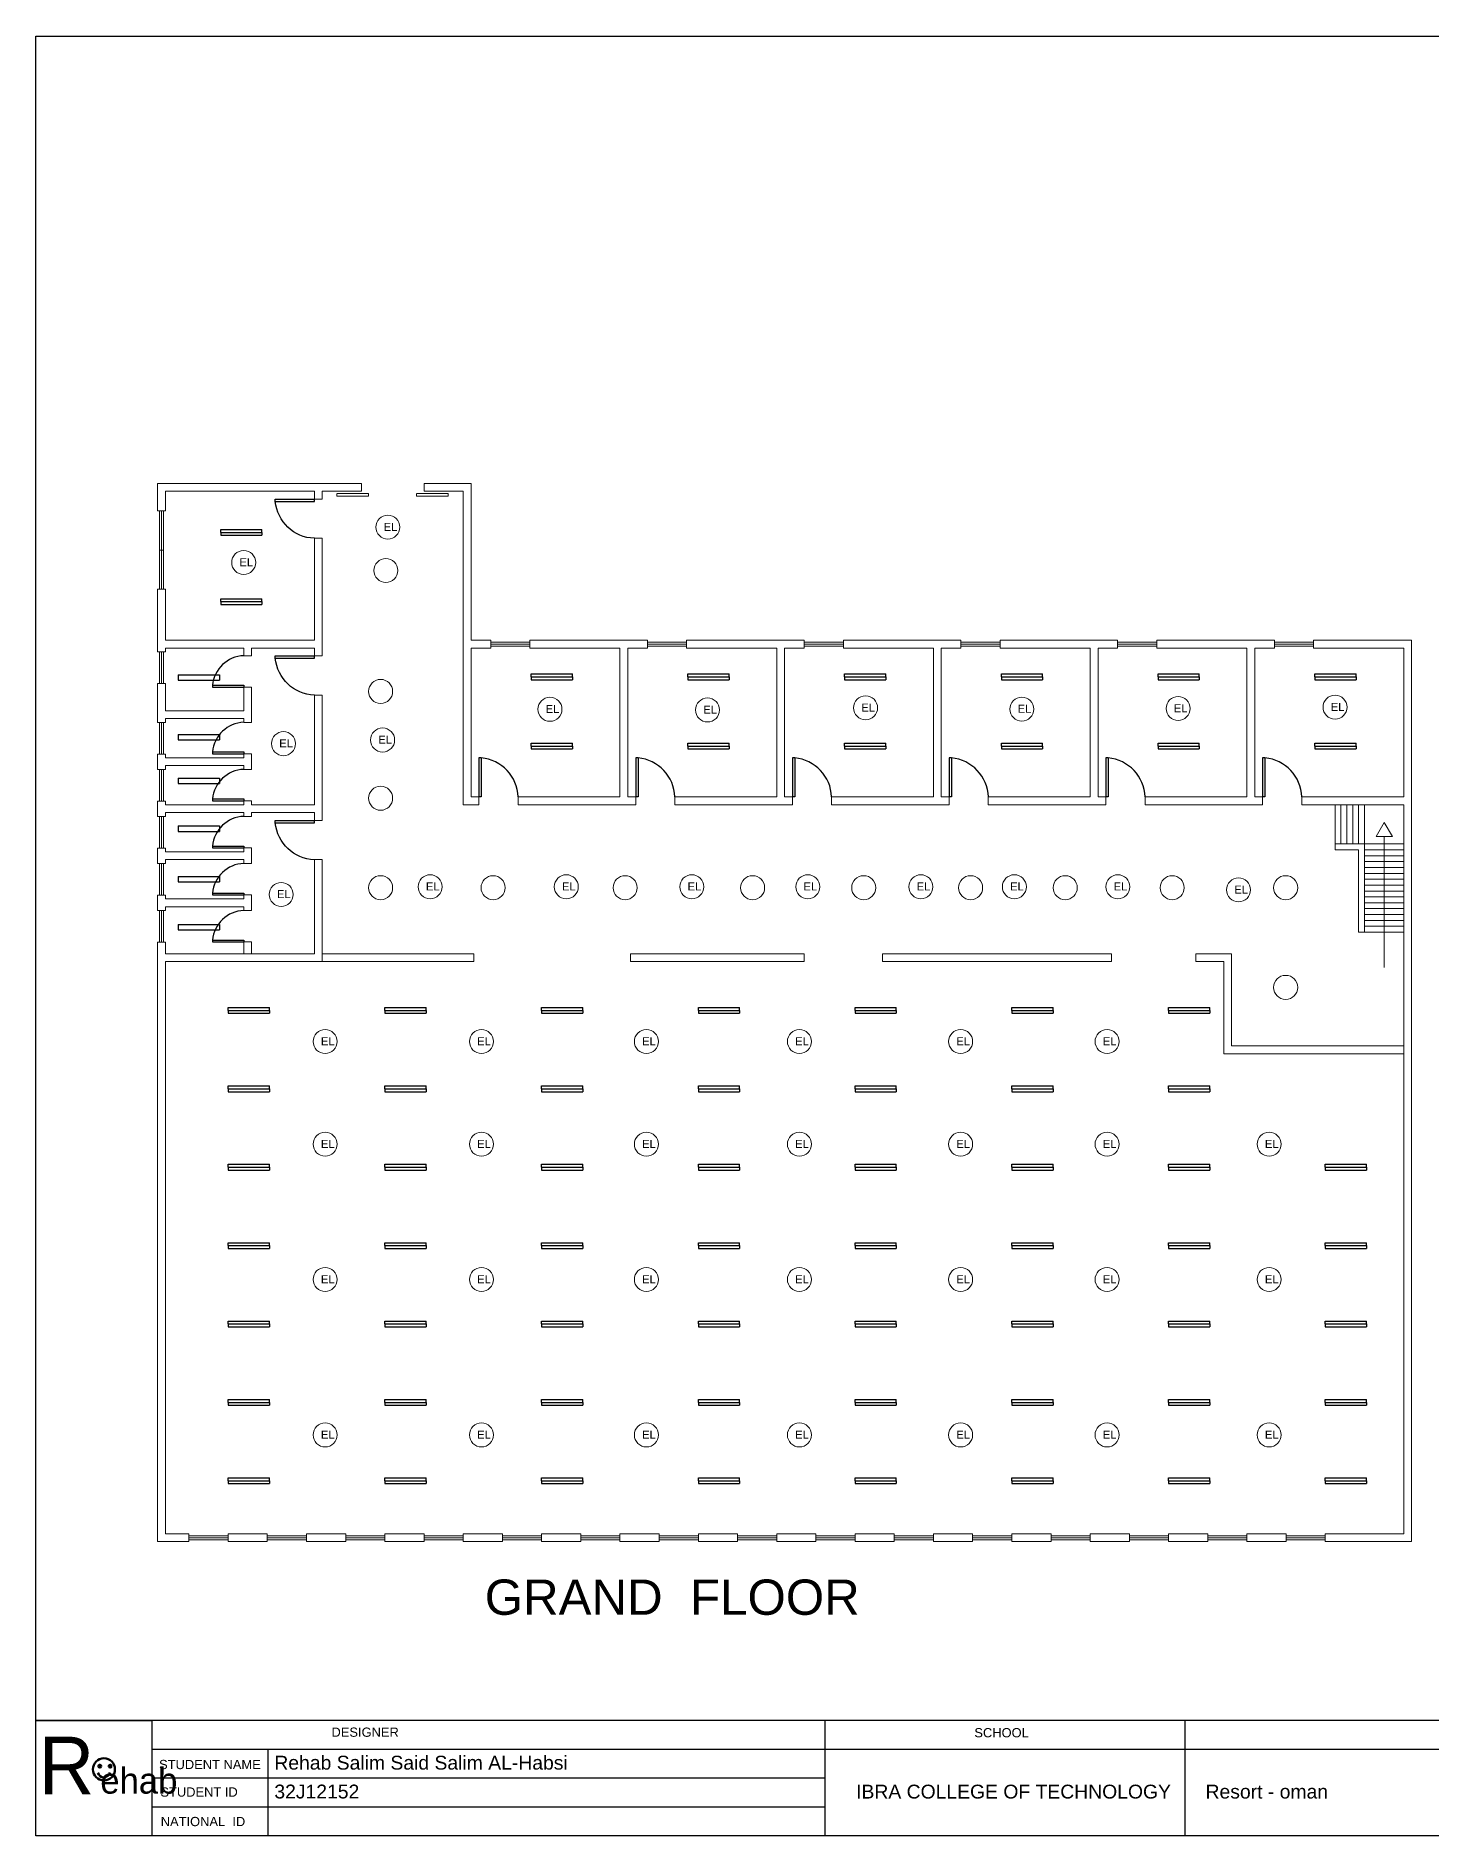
# Model space of a CAD drawing. Header units: inches. Extents: x 17 to 458, y 103 to 566.
# Drawn here: x 303.1 to 381, y 465.4 to 565.9 of the extents above; entities that cross this region are included whole.
import ezdxf

# ---------------------------------------------------------------- set-up
doc = ezdxf.new("R2010")
doc.units = ezdxf.units.IN
doc.header["$MEASUREMENT"] = 0
for name, color, linetype in [('EL_FITTINGS', 3, 'Continuous'), ('FUR', 6, 'Continuous'), ('Sanitry', 251, 'Continuous')]:
    doc.layers.add(name, color=color, linetype=linetype)
doc.styles.add('ARIAL', font='arial.ttf')
doc.styles.get("Standard").update_dxf_attribs({"font": 'arial.ttf'})

# ---------------------------------------------------------------- blocks, each defined once
blk = doc.blocks.new('DESK4')
at = {"color": 0}
for p, q in [((0, 1), (-0.06, 1)), ((0, 0), (-0.06, 0))]:
    blk.add_line(p, q, dxfattribs=at)
blk.add_lwpolyline([(-0.06, 1), (-0.06, 0)], dxfattribs=at)
blk.add_lwpolyline([(0.945, 0, 0.376459), (0, 1), (0, 0)], format="xyb", dxfattribs=at)
blk = doc.blocks.new('Fluorescent Double Tube Light')
at = {"layer": 'EL_FITTINGS', "color": 1}
for p, q in [((-51.5, 7.2), (51.5, 7.2)), ((-51.5, 0), (-51.5, 7.2)), ((-51.5, 0), (51.5, 0)), ((51.5, 0), (51.5, 7.2)), ((-51.5, 0), (51.5, 0)), ((-51.5, 0), (-51.5, -7.2)), ((-51.5, -7.2), (51.5, -7.2)), ((51.5, 0), (51.5, -7.2))]:
    blk.add_line(p, q, dxfattribs=at)
blk = doc.blocks.new('Flourescent Tube Light')
at = {"layer": 'EL_FITTINGS', "color": 1}
for p, q in [((-51.5, 6.8), (51.5, 6.8)), ((-51.5, 6.8), (-51.5, -6.8)), ((51.5, 6.8), (51.5, -6.8)), ((-51.5, -6.8), (51.5, -6.8))]:
    blk.add_line(p, q, dxfattribs=at)

msp = doc.modelspace()

# ---------------------------------------------------------------- hatches: boundary and pattern name
at = {"lineweight": 100, "true_color": 0x000000}
h = msp.add_hatch(color=18, dxfattribs=at)
h.dxf.hatch_style = 1
h.paths.add_polyline_path([(306.54072, 469.33879, 1), (306.70476, 469.33879, 1)])
h.paths.add_polyline_path([(307.28593, 469.33879, 1), (307.12189, 469.33879, 1)])

# ---------------------------------------------------------------- linework, layer by layer
at = {"color": 240, "true_color": 0xed1f24}
for p, q in [((303.05907, 465.43788), (303.05907, 565.93282)), ((303.05907, 465.43788), (303.05907, 565.93282)), ((303.05907, 565.93282), (458.09613, 565.93282)), ((458.09613, 471.87986), (303.05907, 471.87986)), ((367.21299, 471.87986), (367.21299, 465.43788)), ((458.09613, 470.26937), (309.53281, 470.26937)), ((316.00656, 470.26937), (316.00656, 465.43788)), ((347.11907, 468.65887), (309.53281, 468.65887)), ((347.11907, 467.04837), (309.53281, 467.04837)), ((458.09613, 465.43788), (303.05907, 465.43788)), ((458.09613, 465.43788), (303.05907, 465.43788))]:
    msp.add_line(p, q, dxfattribs=at)
at = {"lineweight": 0}
for p, q in [((309.85079, 540.95408), (318.60364, 540.95408)), ((309.85079, 539.42233), (309.85079, 540.95408)), ((318.60364, 540.95408), (321.2295, 540.95408)), ((321.2295, 540.51644), (321.2295, 540.95408)), ((324.73064, 540.95408), (327.35649, 540.95408)), ((324.73064, 540.51644), (324.73064, 540.95408)), ((327.35649, 540.95408), (327.35649, 532.20123)), ((310.28843, 540.51644), (318.60364, 540.51644)), ((310.28843, 539.42233), (310.28843, 540.51644)), ((318.60364, 540.51644), (318.60364, 540.0788)), ((318.60364, 540.0788), (319.04128, 540.0788)), ((319.04128, 540.51644), (321.2295, 540.51644)), ((319.04128, 540.51644), (319.04128, 540.0788)), ((319.86227, 540.23374), (319.86227, 540.38691)), ((321.62105, 540.23374), (319.86227, 540.23374)), ((319.87048, 540.38691), (321.62105, 540.38691)), ((321.62105, 540.38691), (321.62105, 540.23374)), ((321.62105, 540.23374), (321.62105, 540.23374)), ((324.31333, 540.23374), (324.31333, 540.38691)), ((326.0721, 540.23374), (324.31333, 540.23374)), ((324.32153, 540.38691), (326.0721, 540.38691)), ((324.73064, 540.51644), (326.91885, 540.51644)), ((326.0721, 540.38691), (326.0721, 540.23374)), ((326.0721, 540.23374), (326.0721, 540.23374)), ((326.91885, 540.51644), (326.91885, 531.76359)), ((310.28843, 539.42233), (309.85079, 539.42233)), ((309.9602, 539.42233), (309.9602, 535.04591)), ((310.06961, 539.42233), (310.06961, 535.04591)), ((310.17902, 539.42233), (310.17902, 535.04591)), ((318.60364, 537.89058), (318.60364, 532.20123)), ((318.60364, 537.89058), (319.04128, 537.89058)), ((319.04128, 537.89058), (319.04128, 531.76359)), ((310.17902, 537.23412), (309.9602, 537.23412)), ((309.85079, 532.20123), (309.85079, 535.04591)), ((310.28843, 535.04591), (309.85079, 535.04591)), ((310.28843, 532.20123), (310.28843, 535.04591)), ((309.85079, 531.54376), (309.85079, 532.20123)), ((318.60364, 532.20123), (310.28843, 532.20123)), ((310.28843, 531.54376), (310.28843, 531.76359)), ((314.66486, 531.76359), (310.28843, 531.76359)), ((314.66486, 531.32594), (314.66486, 531.76359)), ((315.1025, 531.32594), (315.1025, 531.76359)), ((318.60364, 531.76359), (315.1025, 531.76359)), ((318.60364, 531.19518), (318.60364, 531.76359)), ((319.04128, 531.32594), (319.04128, 531.76359)), ((326.91885, 531.76359), (326.91885, 523.01073)), ((327.35649, 532.20123), (328.4506, 532.20123)), ((327.35649, 531.76359), (327.35649, 523.44838)), ((327.35649, 531.76359), (328.4506, 531.76359)), ((328.4506, 531.76359), (328.4506, 532.20123)), ((328.4506, 532.09182), (330.63881, 532.09182)), ((328.4506, 531.98241), (330.63881, 531.98241)), ((328.4506, 531.873), (330.63881, 531.873)), ((330.63881, 532.20123), (336.10935, 532.20123)), ((330.63881, 531.76359), (330.63881, 532.20123)), ((330.63881, 531.76359), (335.6717, 531.76359)), ((335.6717, 531.76359), (335.6717, 523.44838)), ((336.10935, 532.20123), (337.20345, 532.20123)), ((336.10935, 531.76359), (337.20345, 531.76359)), ((336.10935, 531.76359), (336.10935, 523.44838)), ((337.20345, 531.76359), (337.20345, 532.20123)), ((337.20345, 532.09182), (339.39167, 532.09182)), ((337.20345, 531.98241), (339.39167, 531.98241)), ((337.20345, 531.873), (339.39167, 531.873)), ((339.39167, 532.20123), (344.8622, 532.20123)), ((339.39167, 531.76359), (339.39167, 532.20123)), ((339.39167, 531.76359), (344.42456, 531.76359)), ((344.42456, 531.76359), (344.42456, 523.44838)), ((344.8622, 532.20123), (345.95631, 532.20123)), ((344.8622, 531.76359), (345.95631, 531.76359)), ((344.8622, 531.76359), (344.8622, 523.44838)), ((345.95631, 531.76359), (345.95631, 532.20123)), ((345.95631, 532.09182), (348.14452, 532.09182)), ((345.95631, 531.98241), (348.14452, 531.98241)), ((345.95631, 531.873), (348.14452, 531.873)), ((348.14452, 532.20123), (353.61505, 532.20123)), ((348.14452, 531.76359), (348.14452, 532.20123)), ((348.14452, 531.76359), (353.17741, 531.76359)), ((353.17741, 531.76359), (353.17741, 523.44838)), ((353.61505, 532.20123), (354.70916, 532.20123)), ((353.61505, 531.76359), (353.61505, 523.44838)), ((353.61505, 531.76359), (354.70916, 531.76359)), ((354.70916, 531.76359), (354.70916, 532.20123)), ((354.70916, 532.09182), (356.89737, 532.09182)), ((354.70916, 531.98241), (356.89737, 531.98241)), ((354.70916, 531.873), (356.89737, 531.873)), ((356.89737, 532.20123), (362.36791, 532.20123)), ((356.89737, 531.76359), (356.89737, 532.20123)), ((356.89737, 531.76359), (361.93026, 531.76359)), ((361.93026, 531.76359), (361.93026, 523.44838)), ((362.36791, 532.20123), (363.46201, 532.20123)), ((362.36791, 531.76359), (362.36791, 523.44838)), ((362.36791, 531.76359), (363.46201, 531.76359)), ((363.46201, 531.76359), (363.46201, 532.20123)), ((363.46201, 532.09182), (365.65023, 532.09182)), ((363.46201, 531.98241), (365.65023, 531.98241)), ((363.46201, 531.873), (365.65023, 531.873)), ((365.65023, 532.20123), (371.12076, 532.20123)), ((365.65023, 531.76359), (365.65023, 532.20123)), ((365.65023, 531.76359), (370.68312, 531.76359)), ((370.68312, 531.76359), (370.68312, 523.44838)), ((371.12076, 532.20123), (372.21487, 532.20123)), ((371.12076, 531.76359), (371.12076, 523.44838)), ((371.12076, 531.76359), (372.21487, 531.76359)), ((372.21487, 531.76359), (372.21487, 532.20123)), ((372.21487, 532.09182), (374.40308, 532.09182)), ((372.21487, 531.98241), (374.40308, 531.98241)), ((372.21487, 531.873), (374.40308, 531.873)), ((374.40308, 532.20123), (379.87361, 532.20123)), ((374.40308, 531.76359), (374.40308, 532.20123)), ((374.40308, 531.76359), (379.43597, 531.76359)), ((379.43597, 531.76359), (379.43597, 523.44838)), ((379.87361, 532.20123), (379.87361, 523.44838)), ((310.28843, 531.54376), (309.85079, 531.54376)), ((309.9602, 531.54376), (309.9602, 529.78456)), ((310.06961, 531.54376), (310.06961, 529.78456)), ((310.17902, 531.54376), (310.17902, 529.78456)), ((314.66486, 531.32594), (315.1025, 531.32594)), ((318.60364, 531.32594), (319.04128, 531.32594)), ((309.85079, 527.60497), (309.85079, 529.78456)), ((310.28843, 529.78456), (309.85079, 529.78456)), ((310.28843, 528.26244), (310.28843, 529.78456)), ((314.66486, 528.26244), (314.66486, 529.57537)), ((314.66486, 529.57537), (315.1025, 529.57537)), ((315.1025, 527.60598), (315.1025, 529.57537)), ((318.60364, 523.01073), (318.60364, 529.13773)), ((318.60364, 529.13773), (319.04128, 529.13773)), ((319.04128, 522.13545), (319.04128, 529.13773)), ((310.28843, 527.60497), (309.85079, 527.60497)), ((309.9602, 527.60497), (309.9602, 525.84578)), ((310.06961, 527.60497), (310.06961, 525.84578)), ((310.17902, 527.60497), (310.17902, 525.84578)), ((314.66486, 528.26244), (310.28843, 528.26244)), ((310.28843, 527.60497), (310.28843, 527.8248)), ((314.66486, 527.8248), (310.28843, 527.8248)), ((314.66486, 527.60598), (314.66486, 527.8248)), ((314.66486, 527.60598), (315.1025, 527.60598)), ((309.85079, 524.97912), (309.85079, 525.84578)), ((310.28843, 525.84578), (309.85079, 525.84578)), ((310.28843, 525.63659), (310.28843, 525.84578)), ((314.66486, 525.63659), (310.28843, 525.63659)), ((314.66486, 525.63659), (314.66486, 525.85541)), ((314.66486, 525.85541), (315.1025, 525.85541)), ((315.1025, 524.98012), (315.1025, 525.85541)), ((310.28843, 524.97912), (309.85079, 524.97912)), ((309.9602, 524.97912), (309.9602, 523.21992)), ((310.06961, 524.97912), (310.06961, 523.21992)), ((310.17902, 524.97912), (310.17902, 523.21992)), ((310.28843, 524.97912), (310.28843, 525.19895)), ((314.66486, 525.19895), (310.28843, 525.19895)), ((314.66486, 524.98012), (314.66486, 525.19895)), ((314.66486, 524.98012), (315.1025, 524.98012)), ((309.85079, 522.35326), (309.85079, 523.21992)), ((310.28843, 523.21992), (309.85079, 523.21992)), ((310.28843, 523.01073), (310.28843, 523.21992)), ((314.66486, 523.01073), (310.28843, 523.01073)), ((314.66486, 523.01073), (314.66486, 523.22955)), ((314.66486, 523.22955), (315.1025, 523.22955)), ((315.1025, 523.01073), (315.1025, 523.22955)), ((315.1025, 523.01073), (318.60364, 523.01073)), ((326.91885, 523.01073), (327.79414, 523.01073)), ((327.35649, 523.44838), (327.79414, 523.44838)), ((327.79414, 523.44838), (327.79414, 523.01073)), ((329.98235, 523.44838), (335.6717, 523.44838)), ((329.98235, 523.44838), (329.98235, 523.01073)), ((329.98235, 523.01073), (336.54699, 523.01073)), ((336.10935, 523.44838), (336.54699, 523.44838)), ((336.54699, 523.44838), (336.54699, 523.01073)), ((338.7352, 523.44838), (344.42456, 523.44838)), ((338.7352, 523.44838), (338.7352, 523.01073)), ((338.7352, 523.01073), (345.29984, 523.01073)), ((344.8622, 523.44838), (345.29984, 523.44838)), ((345.29984, 523.44838), (345.29984, 523.01073)), ((347.48806, 523.44838), (353.17741, 523.44838)), ((347.48806, 523.44838), (347.48806, 523.01073)), ((347.48806, 523.01073), (354.0527, 523.01073)), ((353.61505, 523.44838), (354.0527, 523.44838)), ((354.0527, 523.44838), (354.0527, 523.01073)), ((356.24091, 523.44838), (361.93026, 523.44838)), ((356.24091, 523.44838), (356.24091, 523.01073)), ((356.24091, 523.01073), (362.80555, 523.01073)), ((362.36791, 523.44838), (362.80555, 523.44838)), ((362.80555, 523.44838), (362.80555, 523.01073)), ((364.99376, 523.44838), (370.68312, 523.44838)), ((364.99376, 523.44838), (364.99376, 523.01073)), ((364.99376, 523.01073), (371.5584, 523.01073)), ((371.12076, 523.44838), (371.5584, 523.44838)), ((371.5584, 523.44838), (371.5584, 523.01073)), ((373.74662, 523.44838), (379.43597, 523.44838)), ((373.74662, 523.44838), (373.74662, 523.01073)), ((373.74662, 523.01073), (379.43597, 523.01073)), ((375.6066, 523.01073), (375.6066, 520.82252)), ((375.93483, 523.01073), (375.93483, 520.82252)), ((376.26306, 523.01073), (376.26306, 520.82252)), ((376.59129, 523.01073), (376.59129, 520.82252)), ((376.91953, 523.01073), (376.91953, 520.82252)), ((376.91953, 523.01073), (376.91953, 520.82252)), ((377.24776, 523.01073), (377.24776, 515.89904)), ((379.43597, 523.01073), (379.43597, 514.69552)), ((379.87361, 523.44838), (379.87361, 514.69552)), ((310.28843, 522.35326), (309.85079, 522.35326)), ((309.9602, 522.35326), (309.9602, 520.59407)), ((310.06961, 522.35326), (310.06961, 520.59407)), ((310.17902, 522.35326), (310.17902, 520.59407)), ((310.28843, 522.35326), (310.28843, 522.57309)), ((314.66486, 522.57309), (310.28843, 522.57309)), ((314.66486, 522.35427), (314.66486, 522.57309)), ((314.66486, 522.35427), (315.1025, 522.35427)), ((315.1025, 522.35427), (315.1025, 522.57309)), ((315.1025, 522.57309), (318.60364, 522.57309)), ((318.60364, 522.00468), (318.60364, 522.57309)), ((318.60364, 522.13545), (319.04128, 522.13545)), ((309.85079, 519.7274), (309.85079, 520.59407)), ((310.28843, 520.59407), (309.85079, 520.59407)), ((310.28843, 520.38488), (310.28843, 520.59407)), ((314.66486, 520.38488), (314.66486, 520.6037)), ((314.66486, 520.6037), (315.1025, 520.6037)), ((315.1025, 519.72841), (315.1025, 520.6037)), ((375.6066, 520.82252), (379.43597, 520.82252)), ((375.6066, 520.82252), (375.6066, 520.49429)), ((310.28843, 519.7274), (309.85079, 519.7274)), ((309.9602, 519.7274), (309.9602, 517.96821)), ((310.06961, 519.7274), (310.06961, 517.96821)), ((310.17902, 519.7274), (310.17902, 517.96821)), ((314.66486, 520.38488), (310.28843, 520.38488)), ((314.66486, 519.94723), (310.28843, 519.94723)), ((310.28843, 519.7274), (310.28843, 519.94723)), ((314.66486, 519.72841), (314.66486, 519.94723)), ((314.66486, 519.72841), (315.1025, 519.72841)), ((318.60364, 514.69552), (318.60364, 519.94723)), ((318.60364, 519.94723), (319.04128, 519.94723)), ((319.04128, 514.69552), (319.04128, 519.94723)), ((375.6066, 520.49429), (376.91953, 520.49429)), ((376.91953, 520.49429), (376.91953, 515.89904)), ((377.24776, 520.49429), (379.43597, 520.49429)), ((377.24776, 520.49429), (379.43597, 520.49429)), ((377.24776, 520.16606), (379.43597, 520.16606)), ((377.24776, 519.83782), (379.43597, 519.83782)), ((377.24776, 519.50959), (379.43597, 519.50959)), ((377.24776, 519.18136), (379.43597, 519.18136)), ((377.24776, 518.85313), (379.43597, 518.85313)), ((309.85079, 517.10155), (309.85079, 517.96821)), ((310.28843, 517.96821), (309.85079, 517.96821)), ((310.28843, 517.75902), (310.28843, 517.96821)), ((314.66486, 517.75902), (310.28843, 517.75902)), ((314.66486, 517.75902), (314.66486, 517.97784)), ((314.66486, 517.97784), (315.1025, 517.97784)), ((315.1025, 517.10256), (315.1025, 517.97784)), ((377.24776, 518.5249), (379.43597, 518.5249)), ((377.24776, 518.19666), (379.43597, 518.19666)), ((377.24776, 517.86843), (379.43597, 517.86843)), ((310.28843, 517.10155), (309.85079, 517.10155)), ((309.9602, 517.10155), (309.9602, 515.34235)), ((310.06961, 517.10155), (310.06961, 515.34235)), ((310.17902, 517.10155), (310.17902, 515.34235)), ((310.28843, 517.10155), (310.28843, 517.32138)), ((314.66486, 517.32138), (310.28843, 517.32138)), ((314.66486, 517.10256), (314.66486, 517.32138)), ((314.66486, 517.10256), (315.1025, 517.10256)), ((377.24776, 517.5402), (379.43597, 517.5402)), ((377.24776, 517.21197), (379.43597, 517.21197)), ((377.24776, 516.88374), (379.43597, 516.88374)), ((377.24776, 516.5555), (379.43597, 516.5555)), ((377.24776, 515.89904), (376.91953, 515.89904)), ((377.24776, 516.22727), (379.43597, 516.22727)), ((377.24776, 515.89904), (379.43597, 515.89904)), ((309.85079, 514.69552), (309.85079, 515.34235)), ((310.28843, 515.34235), (309.85079, 515.34235)), ((309.85079, 481.87232), (309.85079, 514.69552)), ((310.28843, 514.69552), (310.28843, 515.34235)), ((318.60364, 514.69552), (310.28843, 514.69552)), ((314.66486, 514.69552), (314.66486, 515.35199)), ((314.66486, 515.35199), (315.1025, 515.35199)), ((315.1025, 514.69552), (315.1025, 515.35199)), ((319.04128, 514.69552), (319.04128, 514.25788)), ((327.51133, 514.69552), (319.04128, 514.69552)), ((326.91885, 514.69552), (327.35649, 514.69552)), ((327.51133, 514.69552), (327.51133, 514.25788)), ((345.9575, 514.69552), (336.26418, 514.69552)), ((336.26418, 514.69552), (336.26418, 514.25788)), ((345.9575, 514.69552), (345.9575, 514.25788)), ((363.12275, 514.69552), (350.33392, 514.69552)), ((350.33392, 514.69552), (350.33392, 514.25788)), ((362.36791, 514.69552), (362.80555, 514.69552)), ((363.12275, 514.69552), (363.12275, 514.25788)), ((369.82739, 514.69552), (367.832, 514.69552)), ((367.832, 514.69552), (367.832, 514.25788)), ((369.82739, 514.69552), (369.82739, 514.25788)), ((369.82739, 514.69552), (369.82739, 509.55322)), ((379.43597, 514.25788), (379.43597, 514.69552)), ((379.87361, 514.69552), (379.87361, 481.87232)), ((310.28843, 482.30997), (310.28843, 514.25788)), ((319.04128, 514.25788), (310.28843, 514.25788)), ((327.51133, 514.25788), (310.28843, 514.25788)), ((345.9575, 514.25788), (336.26418, 514.25788)), ((363.12275, 514.25788), (350.33392, 514.25788)), ((369.38975, 514.25788), (367.832, 514.25788)), ((369.38975, 514.25788), (369.38975, 509.11558)), ((379.43597, 514.25788), (379.43597, 482.30997)), ((379.43597, 509.55322), (369.82739, 509.55322)), ((379.43597, 509.11558), (369.38975, 509.11558)), ((311.60136, 481.87232), (309.85079, 481.87232)), ((311.60136, 482.30997), (310.28843, 482.30997)), ((311.60136, 482.30997), (311.60136, 481.87232)), ((313.78957, 482.20056), (311.60136, 482.20056)), ((313.78957, 482.09114), (311.60136, 482.09114)), ((313.78957, 481.98173), (311.60136, 481.98173)), ((315.97778, 482.30997), (313.78957, 482.30997)), ((313.78957, 482.30997), (313.78957, 481.87232)), ((315.97778, 481.87232), (313.78957, 481.87232)), ((315.97778, 482.30997), (315.97778, 481.87232)), ((318.166, 482.20056), (315.97778, 482.20056)), ((318.166, 482.09114), (315.97778, 482.09114)), ((318.166, 481.98173), (315.97778, 481.98173)), ((320.35421, 482.30997), (318.166, 482.30997)), ((318.166, 482.30997), (318.166, 481.87232)), ((320.35421, 481.87232), (318.166, 481.87232)), ((320.35421, 482.30997), (320.35421, 481.87232)), ((322.54242, 482.20056), (320.35421, 482.20056)), ((322.54242, 482.09114), (320.35421, 482.09114)), ((322.54242, 481.98173), (320.35421, 481.98173)), ((324.73064, 482.30997), (322.54242, 482.30997)), ((322.54242, 482.30997), (322.54242, 481.87232)), ((324.73064, 481.87232), (322.54242, 481.87232)), ((324.73064, 482.30997), (324.73064, 481.87232)), ((326.91885, 482.20056), (324.73064, 482.20056)), ((326.91885, 482.09114), (324.73064, 482.09114)), ((326.91885, 481.98173), (324.73064, 481.98173)), ((329.10706, 482.30997), (326.91885, 482.30997)), ((326.91885, 482.30997), (326.91885, 481.87232)), ((329.10706, 481.87232), (326.91885, 481.87232)), ((329.10706, 482.30997), (329.10706, 481.87232)), ((331.29528, 482.20056), (329.10706, 482.20056)), ((331.29528, 482.09114), (329.10706, 482.09114)), ((331.29528, 481.98173), (329.10706, 481.98173)), ((333.48349, 482.30997), (331.29528, 482.30997)), ((331.29528, 482.30997), (331.29528, 481.87232)), ((333.48349, 481.87232), (331.29528, 481.87232)), ((333.48349, 482.30997), (333.48349, 481.87232)), ((335.6717, 482.20056), (333.48349, 482.20056)), ((335.6717, 482.09114), (333.48349, 482.09114)), ((335.6717, 481.98173), (333.48349, 481.98173)), ((337.85992, 482.30997), (335.6717, 482.30997)), ((335.6717, 482.30997), (335.6717, 481.87232)), ((337.85992, 481.87232), (335.6717, 481.87232)), ((337.85992, 482.30997), (337.85992, 481.87232)), ((340.04813, 482.20056), (337.85992, 482.20056)), ((340.04813, 482.09114), (337.85992, 482.09114)), ((340.04813, 481.98173), (337.85992, 481.98173)), ((342.23634, 482.30997), (340.04813, 482.30997)), ((340.04813, 482.30997), (340.04813, 481.87232)), ((342.23634, 481.87232), (340.04813, 481.87232)), ((342.23634, 482.30997), (342.23634, 481.87232)), ((344.42456, 482.20056), (342.23634, 482.20056)), ((344.42456, 482.09114), (342.23634, 482.09114)), ((344.42456, 481.98173), (342.23634, 481.98173)), ((346.61277, 482.30997), (344.42456, 482.30997)), ((344.42456, 482.30997), (344.42456, 481.87232)), ((346.61277, 481.87232), (344.42456, 481.87232)), ((346.61277, 482.30997), (346.61277, 481.87232)), ((348.80098, 482.20056), (346.61277, 482.20056)), ((348.80098, 482.09114), (346.61277, 482.09114)), ((348.80098, 481.98173), (346.61277, 481.98173)), ((350.9892, 482.30997), (348.80098, 482.30997)), ((348.80098, 482.30997), (348.80098, 481.87232)), ((350.9892, 481.87232), (348.80098, 481.87232)), ((350.9892, 482.30997), (350.9892, 481.87232)), ((353.17741, 482.20056), (350.9892, 482.20056)), ((353.17741, 482.09114), (350.9892, 482.09114)), ((353.17741, 481.98173), (350.9892, 481.98173)), ((355.36562, 482.30997), (353.17741, 482.30997)), ((353.17741, 482.30997), (353.17741, 481.87232)), ((355.36562, 481.87232), (353.17741, 481.87232)), ((355.36562, 482.30997), (355.36562, 481.87232)), ((357.55384, 482.20056), (355.36562, 482.20056)), ((357.55384, 482.09114), (355.36562, 482.09114)), ((357.55384, 481.98173), (355.36562, 481.98173)), ((359.74205, 482.30997), (357.55384, 482.30997)), ((357.55384, 482.30997), (357.55384, 481.87232)), ((359.74205, 481.87232), (357.55384, 481.87232)), ((359.74205, 482.30997), (359.74205, 481.87232)), ((361.93026, 482.20056), (359.74205, 482.20056)), ((361.93026, 482.09114), (359.74205, 482.09114)), ((361.93026, 481.98173), (359.74205, 481.98173)), ((364.11848, 482.30997), (361.93026, 482.30997)), ((361.93026, 482.30997), (361.93026, 481.87232)), ((364.11848, 481.87232), (361.93026, 481.87232)), ((364.11848, 482.30997), (364.11848, 481.87232)), ((366.30669, 482.20056), (364.11848, 482.20056)), ((366.30669, 482.09114), (364.11848, 482.09114)), ((366.30669, 481.98173), (364.11848, 481.98173)), ((368.4949, 482.30997), (366.30669, 482.30997)), ((366.30669, 482.30997), (366.30669, 481.87232)), ((368.4949, 481.87232), (366.30669, 481.87232)), ((368.4949, 482.30997), (368.4949, 481.87232)), ((370.68312, 482.20056), (368.4949, 482.20056)), ((370.68312, 482.09114), (368.4949, 482.09114)), ((370.68312, 481.98173), (368.4949, 481.98173)), ((372.87133, 482.30997), (370.68312, 482.30997)), ((370.68312, 482.30997), (370.68312, 481.87232)), ((372.87133, 481.87232), (370.68312, 481.87232)), ((372.87133, 482.30997), (372.87133, 481.87232)), ((375.05954, 482.20056), (372.87133, 482.20056)), ((375.05954, 482.09114), (372.87133, 482.09114)), ((375.05954, 481.98173), (372.87133, 481.98173)), ((379.43597, 482.30997), (375.05954, 482.30997)), ((375.05954, 482.30997), (375.05954, 481.87232)), ((379.87361, 481.87232), (375.05954, 481.87232))]:
    msp.add_line(p, q, dxfattribs=at)
at = {"color": 2, "lineweight": 0}
msp.add_line((378.34186, 513.92965), (378.34186, 521.23431), dxfattribs=at)
at = {"color": 240}
for p in [(347.11907, 471.87986), (347.11907, 468.65887)]:
    msp.add_line(p, (347.11907, 465.43788), dxfattribs=at)
at = {"color": 2, "lineweight": 0}
msp.add_lwpolyline([(377.89507, 521.23431), (378.35058, 522.02328), (378.80609, 521.23431)], close=True, dxfattribs=at)
at = {"color": 240, "true_color": 0xed1f24}
msp.add_lwpolyline([(303.05907, 471.87986), (309.53281, 471.87986), (309.53281, 465.43788), (303.05907, 465.43788)], close=True, dxfattribs=at)
at = {"color": 18, "lineweight": 100, "true_color": 0x000000}
for centre, radius in [((306.85301, 469.15753), 0.61719), ((306.62274, 469.33879), 0.08202), ((307.20391, 469.33879), 0.08202)]:
    msp.add_circle(centre, radius, dxfattribs=at)
msp.add_arc((306.85179, 469.05664), 0.3441, 194.0957776, 346.8635285, dxfattribs=at)
at = {"layer": 'Sanitry', "color": 1, "lineweight": 0}
for centre in [(322.70756, 538.51238), (314.65847, 536.54016), (322.59651, 536.09147), (322.30531, 529.34096), (331.76251, 528.34178), (340.56152, 528.30531), (349.3864, 528.42507), (358.11239, 528.35215), (366.83838, 528.38861), (375.60087, 528.46154), (316.87926, 526.42366), (322.41585, 526.62801), (322.30531, 523.37642), (316.75344, 518.00489), (322.30531, 518.3828), (325.06934, 518.43514), (328.58385, 518.3828), (332.67275, 518.43514), (335.95803, 518.3828), (339.68276, 518.43514), (343.07882, 518.3828), (346.15785, 518.43514), (349.28079, 518.3828), (352.47416, 518.43514), (355.25307, 518.3828), (357.69514, 518.43514), (360.53624, 518.3828), (363.47447, 518.43514), (366.50852, 518.3828), (370.21231, 518.26111), (372.84489, 518.3828), (372.84489, 512.81845), (319.20538, 509.79294), (327.93422, 509.79294), (337.14529, 509.79294), (345.69036, 509.79294), (354.69485, 509.79294), (362.87239, 509.79294), (319.20538, 504.06188), (327.93422, 504.06188), (337.14529, 504.06188), (345.69036, 504.06188), (354.69485, 504.06188), (362.87239, 504.06188), (371.92162, 504.06188), (319.20538, 496.50925), (327.93422, 496.50925), (337.14529, 496.50925), (345.69036, 496.50925), (354.69485, 496.50925), (362.87239, 496.50925), (371.92162, 496.50925), (319.20538, 487.82894), (327.93422, 487.82894), (337.14529, 487.82894), (345.69036, 487.82894), (354.69485, 487.82894), (362.87239, 487.82894), (371.92162, 487.82894)]:
    msp.add_circle(centre, 0.67036, dxfattribs=at)

# ---------------------------------------------------------------- block references
at = {"lineweight": 0, "xscale": 0.02233592281058399, "yscale": 0.02233592281058399, "zscale": 0.02233592281058399}
for p in [(314.5224, 538.21928), (314.5224, 534.35203), (331.86011, 530.15418), (340.61296, 530.15418), (349.36581, 530.15418), (358.11867, 530.15418), (366.87152, 530.15418), (375.62437, 530.15418), (331.86011, 526.28693), (340.61296, 526.28693), (349.36581, 526.28693), (358.11867, 526.28693), (366.87152, 526.28693), (375.62437, 526.28693), (314.94036, 511.53091), (323.69321, 511.53091), (332.44607, 511.53091), (341.19892, 511.53091), (349.95177, 511.53091), (358.70463, 511.53091), (367.45748, 511.53091), (314.94036, 507.15448), (323.69321, 507.15448), (332.44607, 507.15448), (341.19892, 507.15448), (349.95177, 507.15448), (358.70463, 507.15448), (367.45748, 507.15448), (314.94036, 502.77806), (323.69321, 502.77806), (332.44607, 502.77806), (341.19892, 502.77806), (349.95177, 502.77806), (358.70463, 502.77806), (367.45748, 502.77806), (376.21033, 502.77806), (314.94036, 498.40163), (323.69321, 498.40163), (332.44607, 498.40163), (341.19892, 498.40163), (349.95177, 498.40163), (358.70463, 498.40163), (367.45748, 498.40163), (376.21033, 498.40163), (314.94036, 494.0252), (323.69321, 494.0252), (332.44607, 494.0252), (341.19892, 494.0252), (349.95177, 494.0252), (358.70463, 494.0252), (367.45748, 494.0252), (376.21033, 494.0252), (314.94036, 489.64878), (323.69321, 489.64878), (332.44607, 489.64878), (341.19892, 489.64878), (349.95177, 489.64878), (358.70463, 489.64878), (367.45748, 489.64878), (376.21033, 489.64878), (314.94036, 485.27235), (323.69321, 485.27235), (332.44607, 485.27235), (341.19892, 485.27235), (349.95177, 485.27235), (358.70463, 485.27235), (367.45748, 485.27235), (376.21033, 485.27235)]:
    msp.add_blockref('Fluorescent Double Tube Light', p, dxfattribs=at)
at = {"layer": 'FUR', "color": 40, "lineweight": 0, "true_color": 0xf8d731, "rotation": 90}
for p, xscale, yscale, zscale in [((318.60364, 539.94803), -2.179460155668207, 2.179460155668207, 2.179460155668207), ((314.66486, 529.68041), 1.750570636456454, 1.750570636456454, 1.750570636456454), ((318.60364, 531.19518), -2.179460155668207, 2.179460155668207, 2.179460155668207), ((314.66486, 525.96044), 1.750570636456454, 1.750570636456454, 1.750570636456454), ((314.66486, 523.33459), 1.750570636456454, 1.750570636456454, 1.750570636456454), ((314.66486, 520.70873), 1.750570636456454, 1.750570636456454, 1.750570636456454), ((318.60364, 522.00468), -2.179460155668207, 2.179460155668207, 2.179460155668207), ((314.66486, 518.08288), 1.750570636456454, 1.750570636456454, 1.750570636456454), ((314.66486, 515.45702), 1.750570636456454, 1.750570636456454, 1.750570636456454)]:
    msp.add_blockref('DESK4', p, dxfattribs=dict(at, xscale=xscale, yscale=yscale, zscale=zscale))
at = {"layer": 'FUR', "color": 40, "lineweight": 0, "true_color": 0xf8d731, "xscale": 2.179460155668207, "yscale": 2.179460155668207, "zscale": 2.179460155668207}
for p in [(327.9249, 523.44838), (336.67776, 523.44838), (345.43061, 523.44838), (354.18346, 523.44838), (362.93632, 523.44838), (371.68917, 523.44838)]:
    msp.add_blockref('DESK4', p, dxfattribs=at)
at = {"layer": 'Sanitry', "lineweight": 0, "xscale": 0.02233592281058399, "yscale": 0.02233592281058399, "zscale": 0.02233592281058399}
for name, p in [('Fluorescent Double Tube Light', (314.5224, 538.21928)), ('Fluorescent Double Tube Light', (314.5224, 534.35203)), ('Flourescent Tube Light', (312.15036, 530.12249)), ('Fluorescent Double Tube Light', (331.86011, 530.15418)), ('Fluorescent Double Tube Light', (340.61296, 530.15418)), ('Fluorescent Double Tube Light', (349.36581, 530.15418)), ('Fluorescent Double Tube Light', (358.11867, 530.15418)), ('Fluorescent Double Tube Light', (366.87152, 530.15418)), ('Fluorescent Double Tube Light', (375.62437, 530.15418)), ('Flourescent Tube Light', (312.15036, 526.78687)), ('Fluorescent Double Tube Light', (331.86011, 526.28693)), ('Fluorescent Double Tube Light', (340.61296, 526.28693)), ('Fluorescent Double Tube Light', (349.36581, 526.28693)), ('Fluorescent Double Tube Light', (358.11867, 526.28693)), ('Fluorescent Double Tube Light', (366.87152, 526.28693)), ('Fluorescent Double Tube Light', (375.62437, 526.28693)), ('Flourescent Tube Light', (312.15036, 524.34222)), ('Flourescent Tube Light', (312.15036, 521.67671)), ('Flourescent Tube Light', (312.15036, 518.86227)), ('Flourescent Tube Light', (312.15036, 516.18031)), ('Fluorescent Double Tube Light', (314.94036, 511.53091)), ('Fluorescent Double Tube Light', (323.69321, 511.53091)), ('Fluorescent Double Tube Light', (332.44607, 511.53091)), ('Fluorescent Double Tube Light', (341.19892, 511.53091)), ('Fluorescent Double Tube Light', (349.95177, 511.53091)), ('Fluorescent Double Tube Light', (358.70463, 511.53091)), ('Fluorescent Double Tube Light', (367.45748, 511.53091)), ('Fluorescent Double Tube Light', (314.94036, 507.15448)), ('Fluorescent Double Tube Light', (323.69321, 507.15448)), ('Fluorescent Double Tube Light', (332.44607, 507.15448)), ('Fluorescent Double Tube Light', (341.19892, 507.15448)), ('Fluorescent Double Tube Light', (349.95177, 507.15448)), ('Fluorescent Double Tube Light', (358.70463, 507.15448)), ('Fluorescent Double Tube Light', (367.45748, 507.15448)), ('Fluorescent Double Tube Light', (314.94036, 502.77806)), ('Fluorescent Double Tube Light', (323.69321, 502.77806)), ('Fluorescent Double Tube Light', (332.44607, 502.77806)), ('Fluorescent Double Tube Light', (341.19892, 502.77806)), ('Fluorescent Double Tube Light', (349.95177, 502.77806)), ('Fluorescent Double Tube Light', (358.70463, 502.77806)), ('Fluorescent Double Tube Light', (367.45748, 502.77806)), ('Fluorescent Double Tube Light', (376.21033, 502.77806)), ('Fluorescent Double Tube Light', (314.94036, 498.40163)), ('Fluorescent Double Tube Light', (323.69321, 498.40163)), ('Fluorescent Double Tube Light', (332.44607, 498.40163)), ('Fluorescent Double Tube Light', (341.19892, 498.40163)), ('Fluorescent Double Tube Light', (349.95177, 498.40163)), ('Fluorescent Double Tube Light', (358.70463, 498.40163)), ('Fluorescent Double Tube Light', (367.45748, 498.40163)), ('Fluorescent Double Tube Light', (376.21033, 498.40163)), ('Fluorescent Double Tube Light', (314.94036, 494.0252)), ('Fluorescent Double Tube Light', (323.69321, 494.0252)), ('Fluorescent Double Tube Light', (332.44607, 494.0252)), ('Fluorescent Double Tube Light', (341.19892, 494.0252)), ('Fluorescent Double Tube Light', (349.95177, 494.0252)), ('Fluorescent Double Tube Light', (358.70463, 494.0252)), ('Fluorescent Double Tube Light', (367.45748, 494.0252)), ('Fluorescent Double Tube Light', (376.21033, 494.0252)), ('Fluorescent Double Tube Light', (314.94036, 489.64878)), ('Fluorescent Double Tube Light', (323.69321, 489.64878)), ('Fluorescent Double Tube Light', (332.44607, 489.64878)), ('Fluorescent Double Tube Light', (341.19892, 489.64878)), ('Fluorescent Double Tube Light', (349.95177, 489.64878)), ('Fluorescent Double Tube Light', (358.70463, 489.64878)), ('Fluorescent Double Tube Light', (367.45748, 489.64878)), ('Fluorescent Double Tube Light', (376.21033, 489.64878)), ('Fluorescent Double Tube Light', (314.94036, 485.27235)), ('Fluorescent Double Tube Light', (323.69321, 485.27235)), ('Fluorescent Double Tube Light', (332.44607, 485.27235)), ('Fluorescent Double Tube Light', (341.19892, 485.27235)), ('Fluorescent Double Tube Light', (349.95177, 485.27235)), ('Fluorescent Double Tube Light', (358.70463, 485.27235)), ('Fluorescent Double Tube Light', (367.45748, 485.27235)), ('Fluorescent Double Tube Light', (376.21033, 485.27235))]:
    msp.add_blockref(name, p, dxfattribs=at)

# ---------------------------------------------------------------- texts
at = {"color": 18, "true_color": 0x000000}
for s, height, p in [('DESIGNER', 0.515359, (319.55944, 470.97708)), ('SCHOOL', 0.515359, (355.46015, 470.94699)), ('STUDENT NAME', 0.5153587, (309.93254, 469.17181)), ('STUDENT ID', 0.515359, (310.00645, 467.63519)), ('NATIONAL  ID', 0.5153587, (310.02493, 465.98776))]:
    msp.add_text(s, height=height, dxfattribs=at).set_placement(p)
at = {"color": 3}
for s, p in [('Rehab Salim Said Salim AL-Habsi', (316.36962, 469.14379)), ('32J12152', (316.36962, 467.53329)), ('IBRA COLLEGE OF TECHNOLOGY', (348.85813, 467.52983)), ('Resort - oman', (368.37141, 467.52983))]:
    msp.add_text(s, height=0.773038, dxfattribs=at).set_placement(p)
at = {"lineweight": 0, "attachment_point": 1}
for s, width, insert, char_height in [('GRAND  FLOOR', 23.1006746, (328.11896, 479.75699), 1.969392), ('{\\fBlackadder ITC|b0|i0|c0|p82;ehab}', 2.1558242, (306.65068, 469.25006), 1.4471532)]:
    msp.add_mtext_dynamic_manual_height_columns(s, width=width, gutter_width=1, heights=[0], dxfattribs=dict(at, insert=insert, char_height=char_height))
at = {"color": 5, "lineweight": 0, "insert": (303.21078, 470.97925), "char_height": 3.2103233, "attachment_point": 1}
msp.add_mtext_dynamic_manual_height_columns('{\\fBlackadder ITC|b0|i0|c0|p82;R}', width=2.1558242, gutter_width=1, heights=[0], dxfattribs=at)
at = {"layer": 'Sanitry', "color": 1, "lineweight": 0, "char_height": 0.4467185, "width": 2.0172078, "attachment_point": 4, "style": 'ARIAL'}
for insert in [(321.80735, 538.52879), (313.75826, 536.55657), (348.48619, 528.44149), (365.93817, 528.40502), (374.70067, 528.47795), (330.86231, 528.35819), (339.66131, 528.32173), (357.21218, 528.36856), (315.97905, 526.44008), (321.51564, 526.64442), (324.16913, 518.45156), (331.77255, 518.45156), (338.78255, 518.45156), (345.25765, 518.45156), (351.57395, 518.45156), (356.79493, 518.45156), (362.57427, 518.45156), (315.85324, 518.02131), (369.3121, 518.27753), (318.30518, 509.80935), (327.03402, 509.80935), (336.24508, 509.80935), (344.79016, 509.80935), (353.79464, 509.80935), (361.97219, 509.80935), (318.30518, 504.0783), (327.03402, 504.0783), (336.24508, 504.0783), (344.79016, 504.0783), (353.79464, 504.0783), (361.97219, 504.0783), (371.02142, 504.0783), (318.30518, 496.52567), (327.03402, 496.52567), (336.24508, 496.52567), (344.79016, 496.52567), (353.79464, 496.52567), (361.97219, 496.52567), (371.02142, 496.52567), (318.30518, 487.84535), (327.03402, 487.84535), (336.24508, 487.84535), (344.79016, 487.84535), (353.79464, 487.84535), (361.97219, 487.84535), (371.02142, 487.84535)]:
    msp.add_mtext('\\pi0.66275;EL', dxfattribs=dict(at, insert=insert))

doc.saveas('drawing.dxf')
